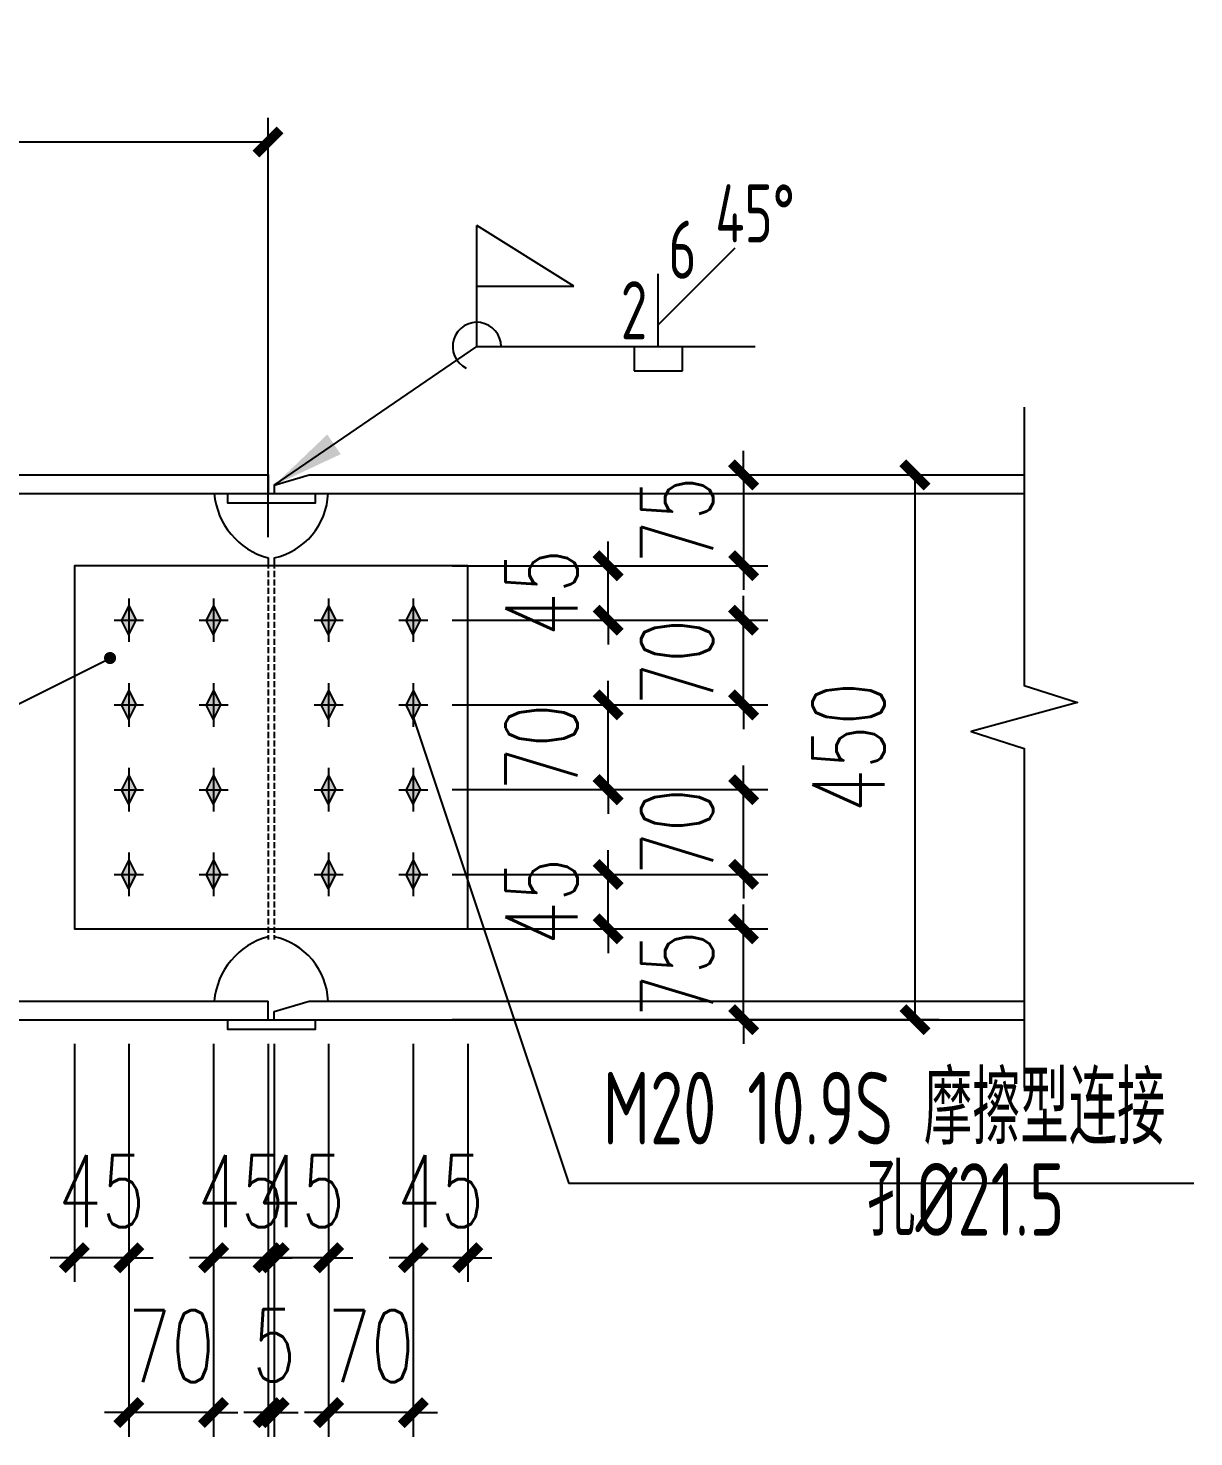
# Model space of a CAD drawing. Extents: x 177291 to 1288761, y 177638 to 322898.
# Drawn here: x 1273669 to 1278484, y 193073 to 198891 of the extents above; entities that cross this region are included whole.
import ezdxf
from ezdxf.enums import TextEntityAlignment as Align

# ---------------------------------------------------------------- set-up
doc = ezdxf.new("R2010")
doc.units = 0
doc.header["$LTSCALE"] = 1000
doc.linetypes.add('DASH', pattern=[0.35, 0.25, -0.1])
for name, color, linetype in [('AXIS', 3, 'Continuous'), ('BOLT', 251, 'Continuous'), ('GL', 150, 'Continuous'), ('GZ', 50, 'Continuous'), ('PZ', 202, 'Continuous'), ('TEXT', 7, 'Continuous'), ('WELD', 7, 'Continuous'), ('YCX', 90, 'Continuous')]:
    doc.layers.add(name, color=color, linetype=linetype)
doc.styles.add('_TCH_DIM_T3', font='SIMPLEX', dxfattribs={"width": 0.705882, "bigfont": 'GBCBIG'})
doc.styles.get("Standard").update_dxf_attribs({"font": 'gbenor.shx', "bigfont": 'gbcbig.shx'})
doc.styles.add('TSSD_Label', font='tssdeng.shx', dxfattribs={"width": 0.7, "bigfont": 'hztxt.shx'})
doc.styles.add('标准字体', font='tssdeng.shx', dxfattribs={"width": 0.7, "bigfont": 'tssdchn.shx'})
doc.dimstyles.new('TCH_100_5', dxfattribs={"dimtxt": 297.5, "dimasz": 100, "dimexe": 100, "dimexo": 100, "dimgap": 126.25, "dimtad": 1, "dimdec": 0, "dimlfac": 0.2, "dimzin": 0, "dimdsep": 46, "dimtxsty": '_TCH_DIM_T3', "dimblk": 'ARCHTICK', "dimcen": 0.09, "dimclrd": 126, "dimclre": 126, "dimclrt": 7, "dimazin": 2, "dimtfac": 1, "dimtdec": 0, "dimtix": 1, "dimtmove": 2, "dimatfit": 3, "dimfxl": 1, "dimtolj": 1, "dimtzin": 0, "dimarcsym": 0})
doc.dimstyles.new('TSSD_LEADER_STYLE_300.0', dxfattribs={"dimtxt": 0.18, "dimasz": 300, "dimexe": 0.18, "dimexo": 0.0625, "dimgap": 0.09, "dimtad": 0, "dimtih": 1, "dimtoh": 1, "dimdec": 4, "dimzin": 0, "dimdsep": 46, "dimtxsty": 'Standard', "dimcen": 0.09, "dimadec": 0, "dimazin": 0, "dimtfac": 1, "dimtdec": 4, "dimtofl": 0, "dimtmove": 0, "dimatfit": 3, "dimfxl": 1, "dimtolj": 1, "dimtzin": 0, "dimarcsym": 0})

# ---------------------------------------------------------------- blocks, each defined once
blk = doc.blocks.new('_WELD002')
at = {"color": 0, "linetype": 'ByBlock'}
for p, q in [((0.5, 1), (0, 1)), ((0.5, 0), (0.5, 1)), ((0, 0), (0.5, 0))]:
    blk.add_line(p, q, dxfattribs=at)
blk = doc.blocks.new('_WELD008')
at = {"color": 0, "linetype": 'ByBlock'}
for p, q in [((0, 0.3), (1.061, 1.361)), ((0, 0), (0, 1))]:
    blk.add_line(p, q, dxfattribs=at)
for tag, p in [('C', (1.286, 1.416)), ('B', (0.288, 0.856)), ('A', (-0.303, -0.009))]:
    blk.add_attdef(tag, text='', height=0.8, dxfattribs=at).set_placement(p, align=Align.CENTER)
blk = doc.blocks.new('_WELD001')
at = {"linetype": 'ByBlock'}
h = blk.add_hatch(color=0, dxfattribs=at)
h.paths.add_polyline_path([(0.8, 0.5), (0, 1), (0, 0.5)], flags=16)
edge = h.paths.add_edge_path()
edge.add_line((0.8, 0.5), (0, 1))
edge.add_line((0, 0.5), (0.8, 0.5))
edge.add_line((0, 0), (0, 1))
at = {"color": 0, "linetype": 'ByBlock'}
for p, q in [((0, 0), (0, 1)), ((0.8, 0.5), (0, 1)), ((0, 0.5), (0.8, 0.5))]:
    blk.add_line(p, q, dxfattribs=at)
blk = doc.blocks.new('_ArchTick')
at = {"color": 0, "linetype": 'ByBlock', "const_width": 0.4}
blk.add_lwpolyline([(-0.5, -0.5), (0.5, 0.5)], dxfattribs=at)
blk = doc.blocks.new('*D1384')
at = {"layer": 'AXIS', "color": 126, "linetype": 'ByBlock', "lineweight": -2, "transparency": 16777216}
for p, q in [((1275259.8, 194695.9), (1275259.8, 193712.5)), ((1275484.8, 194695.9), (1275484.8, 193712.5)), ((1275259.8, 193812.5), (1275159.8, 193812.5)), ((1275484.8, 193812.5), (1275259.8, 193812.5)), ((1275484.8, 193812.5), (1275584.8, 193812.5))]:
    blk.add_line(p, q, dxfattribs=at)
at = {"layer": 'Defpoints', "color": 0, "linetype": 'ByBlock', "transparency": 16777216}
for p in [(1275259.8, 194795.9), (1275484.8, 194795.9), (1275259.8, 193812.5)]:
    blk.add_point(p, dxfattribs=at)
at = {"layer": 'AXIS', "color": 126, "linetype": 'ByBlock', "lineweight": -2, "transparency": 16777216, "xscale": 100, "yscale": 100, "zscale": 100}
blk.add_blockref('_ArchTick', (1275259.8, 193812.5), dxfattribs=at)
at = {"layer": 'AXIS', "color": 126, "linetype": 'ByBlock', "lineweight": -2, "transparency": 16777216, "xscale": 100, "yscale": 100, "zscale": 100, "rotation": 180}
blk.add_blockref('_ArchTick', (1275484.8, 193812.5), dxfattribs=at)
at = {"layer": 'AXIS', "color": 7, "linetype": 'ByBlock', "transparency": 16777216, "insert": (1275372.3, 194087.5), "char_height": 297.5, "attachment_point": 5, "style": '_TCH_DIM_T3'}
blk.add_mtext('\\A1;45', dxfattribs=at)
blk = doc.blocks.new('*D1385')
at = {"layer": 'AXIS', "color": 126, "linetype": 'ByBlock', "lineweight": -2, "transparency": 16777216}
for p, q in [((1274909.8, 194695.9), (1274909.8, 193072.8)), ((1275259.8, 194695.9), (1275259.8, 193072.8)), ((1274909.8, 193172.8), (1274809.8, 193172.8)), ((1275259.8, 193172.8), (1274909.8, 193172.8)), ((1275259.8, 193172.8), (1275359.8, 193172.8))]:
    blk.add_line(p, q, dxfattribs=at)
at = {"layer": 'Defpoints', "color": 0, "linetype": 'ByBlock', "transparency": 16777216}
for p in [(1274909.8, 194795.9), (1275259.8, 194795.9), (1274909.8, 193172.8)]:
    blk.add_point(p, dxfattribs=at)
at = {"layer": 'AXIS', "color": 126, "linetype": 'ByBlock', "lineweight": -2, "transparency": 16777216, "xscale": 100, "yscale": 100, "zscale": 100}
blk.add_blockref('_ArchTick', (1274909.8, 193172.8), dxfattribs=at)
at = {"layer": 'AXIS', "color": 126, "linetype": 'ByBlock', "lineweight": -2, "transparency": 16777216, "xscale": 100, "yscale": 100, "zscale": 100, "rotation": 180}
blk.add_blockref('_ArchTick', (1275259.8, 193172.8), dxfattribs=at)
at = {"layer": 'AXIS', "color": 7, "linetype": 'ByBlock', "transparency": 16777216, "insert": (1275084.8, 193447.8), "char_height": 297.5, "attachment_point": 5, "style": '_TCH_DIM_T3'}
blk.add_mtext('\\A1;70', dxfattribs=at)
blk = doc.blocks.new('*D1386')
at = {"layer": 'AXIS', "color": 126, "linetype": 'ByBlock', "lineweight": -2, "transparency": 16777216}
for p, q in [((1274684.8, 194695.9), (1274684.8, 193712.5)), ((1274909.8, 194695.9), (1274909.8, 193712.5)), ((1274684.8, 193812.5), (1274584.8, 193812.5)), ((1274909.8, 193812.5), (1274684.8, 193812.5)), ((1274909.8, 193812.5), (1275009.8, 193812.5))]:
    blk.add_line(p, q, dxfattribs=at)
at = {"layer": 'Defpoints', "color": 0, "linetype": 'ByBlock', "transparency": 16777216}
for p in [(1274684.8, 194795.9), (1274909.8, 194795.9), (1274684.8, 193812.5)]:
    blk.add_point(p, dxfattribs=at)
at = {"layer": 'AXIS', "color": 126, "linetype": 'ByBlock', "lineweight": -2, "transparency": 16777216, "xscale": 100, "yscale": 100, "zscale": 100}
blk.add_blockref('_ArchTick', (1274684.8, 193812.5), dxfattribs=at)
at = {"layer": 'AXIS', "color": 126, "linetype": 'ByBlock', "lineweight": -2, "transparency": 16777216, "xscale": 100, "yscale": 100, "zscale": 100, "rotation": 180}
blk.add_blockref('_ArchTick', (1274909.8, 193812.5), dxfattribs=at)
at = {"layer": 'AXIS', "color": 7, "linetype": 'ByBlock', "transparency": 16777216, "insert": (1274797.3, 194087.5), "char_height": 297.5, "attachment_point": 5, "style": '_TCH_DIM_T3'}
blk.add_mtext('\\A1;45', dxfattribs=at)
blk = doc.blocks.new('*D1387')
at = {"layer": 'AXIS', "color": 126, "linetype": 'ByBlock', "lineweight": -2, "transparency": 16777216}
for p, q in [((1274659.6, 194695.9), (1274659.6, 193072.8)), ((1274684.8, 194695.9), (1274684.8, 193072.8)), ((1274659.6, 193172.8), (1274559.6, 193172.8)), ((1274684.8, 193172.8), (1274659.6, 193172.8)), ((1274684.8, 193172.8), (1274784.8, 193172.8))]:
    blk.add_line(p, q, dxfattribs=at)
at = {"layer": 'Defpoints', "color": 0, "linetype": 'ByBlock', "transparency": 16777216}
for p in [(1274659.6, 194795.9), (1274684.8, 194795.9), (1274659.6, 193172.8)]:
    blk.add_point(p, dxfattribs=at)
at = {"layer": 'AXIS', "color": 126, "linetype": 'ByBlock', "lineweight": -2, "transparency": 16777216, "xscale": 100, "yscale": 100, "zscale": 100}
blk.add_blockref('_ArchTick', (1274659.6, 193172.8), dxfattribs=at)
at = {"layer": 'AXIS', "color": 126, "linetype": 'ByBlock', "lineweight": -2, "transparency": 16777216, "xscale": 100, "yscale": 100, "zscale": 100, "rotation": 180}
blk.add_blockref('_ArchTick', (1274684.8, 193172.8), dxfattribs=at)
at = {"layer": 'AXIS', "color": 7, "linetype": 'ByBlock', "transparency": 16777216, "insert": (1274684.8, 193450.7), "char_height": 297.5, "attachment_point": 5, "style": '_TCH_DIM_T3'}
blk.add_mtext('\\A1;5', dxfattribs=at)
blk = doc.blocks.new('*D1388')
at = {"layer": 'AXIS', "color": 126, "linetype": 'ByBlock', "lineweight": -2, "transparency": 16777216}
for p, q in [((1274434.6, 194695.9), (1274434.6, 193712.5)), ((1274659.6, 194695.9), (1274659.6, 193712.5)), ((1274434.6, 193812.5), (1274334.6, 193812.5)), ((1274659.6, 193812.5), (1274434.6, 193812.5)), ((1274659.6, 193812.5), (1274759.6, 193812.5))]:
    blk.add_line(p, q, dxfattribs=at)
at = {"layer": 'Defpoints', "color": 0, "linetype": 'ByBlock', "transparency": 16777216}
for p in [(1274434.6, 194795.9), (1274659.6, 194795.9), (1274434.6, 193812.5)]:
    blk.add_point(p, dxfattribs=at)
at = {"layer": 'AXIS', "color": 126, "linetype": 'ByBlock', "lineweight": -2, "transparency": 16777216, "xscale": 100, "yscale": 100, "zscale": 100}
blk.add_blockref('_ArchTick', (1274434.6, 193812.5), dxfattribs=at)
at = {"layer": 'AXIS', "color": 126, "linetype": 'ByBlock', "lineweight": -2, "transparency": 16777216, "xscale": 100, "yscale": 100, "zscale": 100, "rotation": 180}
blk.add_blockref('_ArchTick', (1274659.6, 193812.5), dxfattribs=at)
at = {"layer": 'AXIS', "color": 7, "linetype": 'ByBlock', "transparency": 16777216, "insert": (1274547.1, 194087.5), "char_height": 297.5, "attachment_point": 5, "style": '_TCH_DIM_T3'}
blk.add_mtext('\\A1;45', dxfattribs=at)
blk = doc.blocks.new('*D1389')
at = {"layer": 'AXIS', "color": 126, "linetype": 'ByBlock', "lineweight": -2, "transparency": 16777216}
for p, q in [((1274084.6, 194695.9), (1274084.6, 193072.8)), ((1274434.6, 194695.9), (1274434.6, 193072.8)), ((1274084.6, 193172.8), (1273984.6, 193172.8)), ((1274434.6, 193172.8), (1274084.6, 193172.8)), ((1274434.6, 193172.8), (1274534.6, 193172.8))]:
    blk.add_line(p, q, dxfattribs=at)
at = {"layer": 'Defpoints', "color": 0, "linetype": 'ByBlock', "transparency": 16777216}
for p in [(1274084.6, 194795.9), (1274434.6, 194795.9), (1274084.6, 193172.8)]:
    blk.add_point(p, dxfattribs=at)
at = {"layer": 'AXIS', "color": 126, "linetype": 'ByBlock', "lineweight": -2, "transparency": 16777216, "xscale": 100, "yscale": 100, "zscale": 100}
blk.add_blockref('_ArchTick', (1274084.6, 193172.8), dxfattribs=at)
at = {"layer": 'AXIS', "color": 126, "linetype": 'ByBlock', "lineweight": -2, "transparency": 16777216, "xscale": 100, "yscale": 100, "zscale": 100, "rotation": 180}
blk.add_blockref('_ArchTick', (1274434.6, 193172.8), dxfattribs=at)
at = {"layer": 'AXIS', "color": 7, "linetype": 'ByBlock', "transparency": 16777216, "insert": (1274259.6, 193447.8), "char_height": 297.5, "attachment_point": 5, "style": '_TCH_DIM_T3'}
blk.add_mtext('\\A1;70', dxfattribs=at)
blk = doc.blocks.new('*D1390')
at = {"layer": 'AXIS', "color": 126, "linetype": 'ByBlock', "lineweight": -2, "transparency": 16777216}
for p, q in [((1273859.6, 194695.9), (1273859.6, 193712.5)), ((1274084.6, 194695.9), (1274084.6, 193712.5)), ((1273859.6, 193812.5), (1273759.6, 193812.5)), ((1274084.6, 193812.5), (1273859.6, 193812.5)), ((1274084.6, 193812.5), (1274184.6, 193812.5))]:
    blk.add_line(p, q, dxfattribs=at)
at = {"layer": 'Defpoints', "color": 0, "linetype": 'ByBlock', "transparency": 16777216}
for p in [(1273859.6, 194795.9), (1274084.6, 194795.9), (1273859.6, 193812.5)]:
    blk.add_point(p, dxfattribs=at)
at = {"layer": 'AXIS', "color": 126, "linetype": 'ByBlock', "lineweight": -2, "transparency": 16777216, "xscale": 100, "yscale": 100, "zscale": 100}
blk.add_blockref('_ArchTick', (1273859.6, 193812.5), dxfattribs=at)
at = {"layer": 'AXIS', "color": 126, "linetype": 'ByBlock', "lineweight": -2, "transparency": 16777216, "xscale": 100, "yscale": 100, "zscale": 100, "rotation": 180}
blk.add_blockref('_ArchTick', (1274084.6, 193812.5), dxfattribs=at)
at = {"layer": 'AXIS', "color": 7, "linetype": 'ByBlock', "transparency": 16777216, "insert": (1273972.1, 194087.5), "char_height": 297.5, "attachment_point": 5, "style": '_TCH_DIM_T3'}
blk.add_mtext('\\A1;45', dxfattribs=at)
blk = doc.blocks.new('*D1391')
at = {"layer": 'AXIS', "color": 126, "linetype": 'ByBlock', "lineweight": -2, "transparency": 16777216}
for p, q in [((1271659.6, 197549.3), (1271659.6, 198521)), ((1274659.6, 196788.9), (1274659.6, 198521)), ((1274659.6, 198421), (1271659.6, 198421))]:
    blk.add_line(p, q, dxfattribs=at)
at = {"layer": 'Defpoints', "color": 0, "linetype": 'ByBlock', "transparency": 16777216}
for p in [(1271659.6, 198421), (1271659.6, 197449.3), (1274659.6, 196688.9)]:
    blk.add_point(p, dxfattribs=at)
at = {"layer": 'AXIS', "color": 126, "linetype": 'ByBlock', "lineweight": -2, "transparency": 16777216, "xscale": 100, "yscale": 100, "zscale": 100, "rotation": 180}
blk.add_blockref('_ArchTick', (1271659.6, 198421), dxfattribs=at)
at = {"layer": 'AXIS', "color": 126, "linetype": 'ByBlock', "lineweight": -2, "transparency": 16777216, "xscale": 100, "yscale": 100, "zscale": 100}
blk.add_blockref('_ArchTick', (1274659.6, 198421), dxfattribs=at)
at = {"layer": 'AXIS', "color": 7, "linetype": 'ByBlock', "transparency": 16777216, "insert": (1273159.6, 198696), "char_height": 297.5, "attachment_point": 5, "style": '_TCH_DIM_T3'}
blk.add_mtext('\\A1;600', dxfattribs=at)
blk = doc.blocks.new('*D1395')
at = {"layer": 'AXIS', "color": 126, "linetype": 'ByBlock', "lineweight": -2, "transparency": 16777216}
for p, q in [((1275988.6, 197045.9), (1277432.1, 197045.9)), ((1277332.1, 197045.9), (1277332.1, 194795.9)), ((1275988.6, 194795.9), (1277432.1, 194795.9))]:
    blk.add_line(p, q, dxfattribs=at)
at = {"layer": 'Defpoints', "color": 0, "linetype": 'ByBlock', "transparency": 16777216}
for p in [(1275888.6, 197045.9), (1275888.6, 194795.9), (1277332.1, 194795.9)]:
    blk.add_point(p, dxfattribs=at)
at = {"layer": 'AXIS', "color": 126, "linetype": 'ByBlock', "lineweight": -2, "transparency": 16777216, "xscale": 100, "yscale": 100, "zscale": 100}
for p, rotation in [((1277332.1, 197045.9), 90), ((1277332.1, 194795.9), 270)]:
    blk.add_blockref('_ArchTick', p, dxfattribs=dict(at, rotation=rotation))
at = {"layer": 'AXIS', "color": 7, "linetype": 'ByBlock', "transparency": 16777216, "insert": (1277057.1, 195920.9), "char_height": 297.5, "attachment_point": 5, "rotation": 90, "style": '_TCH_DIM_T3'}
blk.add_mtext('\\A1;450', dxfattribs=at)
blk = doc.blocks.new('*D1396')
at = {"layer": 'AXIS', "color": 126, "linetype": 'ByBlock', "lineweight": -2, "transparency": 16777216}
for p, q in [((1276064.8, 195395.9), (1276064.8, 195495.9)), ((1275419.8, 195395.9), (1276164.8, 195395.9)), ((1276064.8, 195170.9), (1276064.8, 195395.9)), ((1275393, 195170.9), (1276164.8, 195170.9)), ((1276064.8, 195170.9), (1276064.8, 195070.9))]:
    blk.add_line(p, q, dxfattribs=at)
at = {"layer": 'Defpoints', "color": 0, "linetype": 'ByBlock', "transparency": 16777216}
for p in [(1275319.8, 195395.9), (1276064.8, 195395.9), (1275293, 195170.9)]:
    blk.add_point(p, dxfattribs=at)
at = {"layer": 'AXIS', "color": 126, "linetype": 'ByBlock', "lineweight": -2, "transparency": 16777216, "xscale": 100, "yscale": 100, "zscale": 100}
for p, rotation in [((1276064.8, 195395.9), 270), ((1276064.8, 195170.9), 90)]:
    blk.add_blockref('_ArchTick', p, dxfattribs=dict(at, rotation=rotation))
at = {"layer": 'AXIS', "color": 7, "linetype": 'ByBlock', "transparency": 16777216, "insert": (1275789.8, 195283.4), "char_height": 297.5, "attachment_point": 5, "rotation": 90, "style": '_TCH_DIM_T3'}
blk.add_mtext('\\A1;45', dxfattribs=at)
blk = doc.blocks.new('*D1397')
at = {"layer": 'AXIS', "color": 126, "linetype": 'ByBlock', "lineweight": -2, "transparency": 16777216}
for p, q in [((1276624.3, 195745.9), (1276624.3, 195845.9)), ((1275419.8, 195745.9), (1276724.3, 195745.9)), ((1276624.3, 195395.9), (1276624.3, 195745.9)), ((1275419.8, 195395.9), (1276724.3, 195395.9)), ((1276624.3, 195395.9), (1276624.3, 195295.9))]:
    blk.add_line(p, q, dxfattribs=at)
at = {"layer": 'Defpoints', "color": 0, "linetype": 'ByBlock', "transparency": 16777216}
for p in [(1275319.8, 195745.9), (1276624.3, 195745.9), (1275319.8, 195395.9)]:
    blk.add_point(p, dxfattribs=at)
at = {"layer": 'AXIS', "color": 126, "linetype": 'ByBlock', "lineweight": -2, "transparency": 16777216, "xscale": 100, "yscale": 100, "zscale": 100}
for p, rotation in [((1276624.3, 195745.9), 270), ((1276624.3, 195395.9), 90)]:
    blk.add_blockref('_ArchTick', p, dxfattribs=dict(at, rotation=rotation))
at = {"layer": 'AXIS', "color": 7, "linetype": 'ByBlock', "transparency": 16777216, "insert": (1276349.3, 195570.9), "char_height": 297.5, "attachment_point": 5, "rotation": 90, "style": '_TCH_DIM_T3'}
blk.add_mtext('\\A1;70', dxfattribs=at)
blk = doc.blocks.new('*D1398')
at = {"layer": 'AXIS', "color": 126, "linetype": 'ByBlock', "lineweight": -2, "transparency": 16777216}
for p, q in [((1276064.8, 196095.9), (1276064.8, 196195.9)), ((1275419.8, 196095.9), (1276164.8, 196095.9)), ((1276064.8, 195745.9), (1276064.8, 196095.9)), ((1275419.8, 195745.9), (1276164.8, 195745.9)), ((1276064.8, 195745.9), (1276064.8, 195645.9))]:
    blk.add_line(p, q, dxfattribs=at)
at = {"layer": 'Defpoints', "color": 0, "linetype": 'ByBlock', "transparency": 16777216}
for p in [(1275319.8, 196095.9), (1276064.8, 196095.9), (1275319.8, 195745.9)]:
    blk.add_point(p, dxfattribs=at)
at = {"layer": 'AXIS', "color": 126, "linetype": 'ByBlock', "lineweight": -2, "transparency": 16777216, "xscale": 100, "yscale": 100, "zscale": 100}
for p, rotation in [((1276064.8, 196095.9), 270), ((1276064.8, 195745.9), 90)]:
    blk.add_blockref('_ArchTick', p, dxfattribs=dict(at, rotation=rotation))
at = {"layer": 'AXIS', "color": 7, "linetype": 'ByBlock', "transparency": 16777216, "insert": (1275789.8, 195920.9), "char_height": 297.5, "attachment_point": 5, "rotation": 90, "style": '_TCH_DIM_T3'}
blk.add_mtext('\\A1;70', dxfattribs=at)
blk = doc.blocks.new('*D1399')
at = {"layer": 'AXIS', "color": 126, "linetype": 'ByBlock', "lineweight": -2, "transparency": 16777216}
for p, q in [((1276624.3, 196445.9), (1276624.3, 196545.9)), ((1275419.8, 196445.9), (1276724.3, 196445.9)), ((1276624.3, 196095.9), (1276624.3, 196445.9)), ((1275419.8, 196095.9), (1276724.3, 196095.9)), ((1276624.3, 196095.9), (1276624.3, 195995.9))]:
    blk.add_line(p, q, dxfattribs=at)
at = {"layer": 'Defpoints', "color": 0, "linetype": 'ByBlock', "transparency": 16777216}
for p in [(1275319.8, 196445.9), (1276624.3, 196445.9), (1275319.8, 196095.9)]:
    blk.add_point(p, dxfattribs=at)
at = {"layer": 'AXIS', "color": 126, "linetype": 'ByBlock', "lineweight": -2, "transparency": 16777216, "xscale": 100, "yscale": 100, "zscale": 100}
for p, rotation in [((1276624.3, 196445.9), 270), ((1276624.3, 196095.9), 90)]:
    blk.add_blockref('_ArchTick', p, dxfattribs=dict(at, rotation=rotation))
at = {"layer": 'AXIS', "color": 7, "linetype": 'ByBlock', "transparency": 16777216, "insert": (1276349.3, 196270.9), "char_height": 297.5, "attachment_point": 5, "rotation": 90, "style": '_TCH_DIM_T3'}
blk.add_mtext('\\A1;70', dxfattribs=at)
blk = doc.blocks.new('*D1400')
at = {"layer": 'AXIS', "color": 126, "linetype": 'ByBlock', "lineweight": -2, "transparency": 16777216}
for p, q in [((1276064.8, 196670.9), (1276064.8, 196770.9)), ((1275419.8, 196670.9), (1276164.8, 196670.9)), ((1276064.8, 196445.9), (1276064.8, 196670.9)), ((1275419.8, 196445.9), (1276164.8, 196445.9)), ((1276064.8, 196445.9), (1276064.8, 196345.9))]:
    blk.add_line(p, q, dxfattribs=at)
at = {"layer": 'Defpoints', "color": 0, "linetype": 'ByBlock', "transparency": 16777216}
for p in [(1275319.8, 196670.9), (1276064.8, 196670.9), (1275319.8, 196445.9)]:
    blk.add_point(p, dxfattribs=at)
at = {"layer": 'AXIS', "color": 126, "linetype": 'ByBlock', "lineweight": -2, "transparency": 16777216, "xscale": 100, "yscale": 100, "zscale": 100}
for p, rotation in [((1276064.8, 196670.9), 270), ((1276064.8, 196445.9), 90)]:
    blk.add_blockref('_ArchTick', p, dxfattribs=dict(at, rotation=rotation))
at = {"layer": 'AXIS', "color": 7, "linetype": 'ByBlock', "transparency": 16777216, "insert": (1275789.8, 196558.4), "char_height": 297.5, "attachment_point": 5, "rotation": 90, "style": '_TCH_DIM_T3'}
blk.add_mtext('\\A1;45', dxfattribs=at)
blk = doc.blocks.new('*D1401')
at = {"layer": 'AXIS', "color": 126, "linetype": 'ByBlock', "lineweight": -2, "transparency": 16777216}
for p, q in [((1276624.3, 197045.9), (1276624.3, 197145.9)), ((1275419.8, 197045.9), (1276724.3, 197045.9)), ((1276624.3, 197045.9), (1276624.3, 196670.9)), ((1275419.8, 196670.9), (1276724.3, 196670.9)), ((1276624.3, 196670.9), (1276624.3, 196570.9))]:
    blk.add_line(p, q, dxfattribs=at)
at = {"layer": 'Defpoints', "color": 0, "linetype": 'ByBlock', "transparency": 16777216}
for p in [(1275319.8, 197045.9), (1275319.8, 196670.9), (1276624.3, 196670.9)]:
    blk.add_point(p, dxfattribs=at)
at = {"layer": 'AXIS', "color": 126, "linetype": 'ByBlock', "lineweight": -2, "transparency": 16777216, "xscale": 100, "yscale": 100, "zscale": 100}
for p, rotation in [((1276624.3, 197045.9), 270), ((1276624.3, 196670.9), 90)]:
    blk.add_blockref('_ArchTick', p, dxfattribs=dict(at, rotation=rotation))
at = {"layer": 'AXIS', "color": 7, "linetype": 'ByBlock', "transparency": 16777216, "insert": (1276349.3, 196858.4), "char_height": 297.5, "attachment_point": 5, "rotation": 90, "style": '_TCH_DIM_T3'}
blk.add_mtext('\\A1;75', dxfattribs=at)
blk = doc.blocks.new('*D1402')
at = {"layer": 'AXIS', "color": 126, "linetype": 'ByBlock', "lineweight": -2, "transparency": 16777216}
for p, q in [((1276624.3, 195170.9), (1276624.3, 195270.9)), ((1275419.8, 195170.9), (1276724.3, 195170.9)), ((1276624.3, 194795.9), (1276624.3, 195170.9)), ((1275419.8, 194795.9), (1276724.3, 194795.9)), ((1276624.3, 194795.9), (1276624.3, 194695.9))]:
    blk.add_line(p, q, dxfattribs=at)
at = {"layer": 'Defpoints', "color": 0, "linetype": 'ByBlock', "transparency": 16777216}
for p in [(1275319.8, 195170.9), (1276624.3, 195170.9), (1275319.8, 194795.9)]:
    blk.add_point(p, dxfattribs=at)
at = {"layer": 'AXIS', "color": 126, "linetype": 'ByBlock', "lineweight": -2, "transparency": 16777216, "xscale": 100, "yscale": 100, "zscale": 100}
for p, rotation in [((1276624.3, 195170.9), 270), ((1276624.3, 194795.9), 90)]:
    blk.add_blockref('_ArchTick', p, dxfattribs=dict(at, rotation=rotation))
at = {"layer": 'AXIS', "color": 7, "linetype": 'ByBlock', "transparency": 16777216, "insert": (1276349.3, 194983.4), "char_height": 297.5, "attachment_point": 5, "rotation": 90, "style": '_TCH_DIM_T3'}
blk.add_mtext('\\A1;75', dxfattribs=at)

msp = doc.modelspace()

# ---------------------------------------------------------------- hatches: boundary and pattern name
at = {"layer": 'BOLT'}
for points in [[(1274084.64, 196505.85), (1274054.64, 196445.85), (1274084.64, 196385.85), (1274114.64, 196445.85)], [(1274434.64, 196505.85), (1274404.64, 196445.85), (1274434.64, 196385.85), (1274464.64, 196445.85)], [(1274909.81, 196505.85), (1274879.81, 196445.85), (1274909.81, 196385.85), (1274939.81, 196445.85)], [(1275259.81, 196505.85), (1275229.81, 196445.85), (1275259.81, 196385.85), (1275289.81, 196445.85)], [(1274084.64, 196155.85), (1274054.64, 196095.85), (1274084.64, 196035.85), (1274114.64, 196095.85)], [(1274434.64, 196155.85), (1274404.64, 196095.85), (1274434.64, 196035.85), (1274464.64, 196095.85)], [(1274909.81, 196155.85), (1274879.81, 196095.85), (1274909.81, 196035.85), (1274939.81, 196095.85)], [(1275259.81, 196155.85), (1275229.81, 196095.85), (1275259.81, 196035.85), (1275289.81, 196095.85)], [(1274084.64, 195805.85), (1274054.64, 195745.85), (1274084.64, 195685.85), (1274114.64, 195745.85)], [(1274434.64, 195805.85), (1274404.64, 195745.85), (1274434.64, 195685.85), (1274464.64, 195745.85)], [(1274909.81, 195805.85), (1274879.81, 195745.85), (1274909.81, 195685.85), (1274939.81, 195745.85)], [(1275259.81, 195805.85), (1275229.81, 195745.85), (1275259.81, 195685.85), (1275289.81, 195745.85)], [(1274084.64, 195455.85), (1274054.64, 195395.85), (1274084.64, 195335.85), (1274114.64, 195395.85)], [(1274434.64, 195455.85), (1274404.64, 195395.85), (1274434.64, 195335.85), (1274464.64, 195395.85)], [(1274909.81, 195455.85), (1274879.81, 195395.85), (1274909.81, 195335.85), (1274939.81, 195395.85)], [(1275259.81, 195455.85), (1275229.81, 195395.85), (1275259.81, 195335.85), (1275289.81, 195395.85)]]:
    msp.add_hatch(color=256, dxfattribs=at).paths.add_polyline_path(points)

# ---------------------------------------------------------------- linework, layer by layer
for p, q in [((1274084.64, 196505.85), (1274054.64, 196445.85)), ((1274084.64, 196535.85), (1274084.64, 196355.85)), ((1274084.64, 196505.85), (1274114.64, 196445.85)), ((1274434.64, 196505.85), (1274404.64, 196445.85)), ((1274434.64, 196535.85), (1274434.64, 196355.85)), ((1274434.64, 196505.85), (1274464.64, 196445.85)), ((1274909.81, 196505.85), (1274879.81, 196445.85)), ((1274909.81, 196535.85), (1274909.81, 196355.85)), ((1274909.81, 196505.85), (1274939.81, 196445.85)), ((1275259.81, 196505.85), (1275229.81, 196445.85)), ((1275259.81, 196535.85), (1275259.81, 196355.85)), ((1275259.81, 196505.85), (1275289.81, 196445.85)), ((1274024.64, 196445.85), (1274144.64, 196445.85)), ((1274084.64, 196385.85), (1274054.64, 196445.85)), ((1274084.64, 196385.85), (1274114.64, 196445.85)), ((1274374.64, 196445.85), (1274494.64, 196445.85)), ((1274434.64, 196385.85), (1274404.64, 196445.85)), ((1274434.64, 196385.85), (1274464.64, 196445.85)), ((1274849.81, 196445.85), (1274969.81, 196445.85)), ((1274909.81, 196385.85), (1274879.81, 196445.85)), ((1274909.81, 196385.85), (1274939.81, 196445.85)), ((1275199.81, 196445.85), (1275319.81, 196445.85)), ((1275259.81, 196385.85), (1275229.81, 196445.85)), ((1275259.81, 196385.85), (1275289.81, 196445.85)), ((1274084.64, 196155.85), (1274054.64, 196095.85)), ((1274084.64, 196185.85), (1274084.64, 196005.85)), ((1274084.64, 196155.85), (1274114.64, 196095.85)), ((1274434.64, 196155.85), (1274404.64, 196095.85)), ((1274434.64, 196185.85), (1274434.64, 196005.85)), ((1274434.64, 196155.85), (1274464.64, 196095.85)), ((1274909.81, 196155.85), (1274879.81, 196095.85)), ((1274909.81, 196185.85), (1274909.81, 196005.85)), ((1274909.81, 196155.85), (1274939.81, 196095.85)), ((1275259.81, 196155.85), (1275229.81, 196095.85)), ((1275259.81, 196185.85), (1275259.81, 196005.85)), ((1275259.81, 196155.85), (1275289.81, 196095.85)), ((1274024.64, 196095.85), (1274144.64, 196095.85)), ((1274084.64, 196035.85), (1274054.64, 196095.85)), ((1274084.64, 196035.85), (1274114.64, 196095.85)), ((1274374.64, 196095.85), (1274494.64, 196095.85)), ((1274434.64, 196035.85), (1274404.64, 196095.85)), ((1274434.64, 196035.85), (1274464.64, 196095.85)), ((1274849.81, 196095.85), (1274969.81, 196095.85)), ((1274909.81, 196035.85), (1274879.81, 196095.85)), ((1274909.81, 196035.85), (1274939.81, 196095.85)), ((1275199.81, 196095.85), (1275319.81, 196095.85)), ((1275259.81, 196035.85), (1275229.81, 196095.85)), ((1275259.81, 196035.85), (1275289.81, 196095.85)), ((1274084.64, 195805.85), (1274054.64, 195745.85)), ((1274084.64, 195835.85), (1274084.64, 195655.85)), ((1274084.64, 195805.85), (1274114.64, 195745.85)), ((1274434.64, 195805.85), (1274404.64, 195745.85)), ((1274434.64, 195835.85), (1274434.64, 195655.85)), ((1274434.64, 195805.85), (1274464.64, 195745.85)), ((1274909.81, 195805.85), (1274879.81, 195745.85)), ((1274909.81, 195835.85), (1274909.81, 195655.85)), ((1274909.81, 195805.85), (1274939.81, 195745.85)), ((1275259.81, 195805.85), (1275229.81, 195745.85)), ((1275259.81, 195835.85), (1275259.81, 195655.85)), ((1275259.81, 195805.85), (1275289.81, 195745.85)), ((1274024.64, 195745.85), (1274144.64, 195745.85)), ((1274084.64, 195685.85), (1274054.64, 195745.85)), ((1274084.64, 195685.85), (1274114.64, 195745.85)), ((1274374.64, 195745.85), (1274494.64, 195745.85)), ((1274434.64, 195685.85), (1274404.64, 195745.85)), ((1274434.64, 195685.85), (1274464.64, 195745.85)), ((1274849.81, 195745.85), (1274969.81, 195745.85)), ((1274909.81, 195685.85), (1274879.81, 195745.85)), ((1274909.81, 195685.85), (1274939.81, 195745.85)), ((1275199.81, 195745.85), (1275319.81, 195745.85)), ((1275259.81, 195685.85), (1275229.81, 195745.85)), ((1275259.81, 195685.85), (1275289.81, 195745.85)), ((1274084.64, 195455.85), (1274054.64, 195395.85)), ((1274084.64, 195485.85), (1274084.64, 195305.85)), ((1274084.64, 195455.85), (1274114.64, 195395.85)), ((1274434.64, 195455.85), (1274404.64, 195395.85)), ((1274434.64, 195485.85), (1274434.64, 195305.85)), ((1274434.64, 195455.85), (1274464.64, 195395.85)), ((1274909.81, 195455.85), (1274879.81, 195395.85)), ((1274909.81, 195485.85), (1274909.81, 195305.85)), ((1274909.81, 195455.85), (1274939.81, 195395.85)), ((1275259.81, 195455.85), (1275229.81, 195395.85)), ((1275259.81, 195485.85), (1275259.81, 195305.85)), ((1275259.81, 195455.85), (1275289.81, 195395.85)), ((1274024.64, 195395.85), (1274144.64, 195395.85)), ((1274084.64, 195335.85), (1274054.64, 195395.85)), ((1274084.64, 195335.85), (1274114.64, 195395.85)), ((1274374.64, 195395.85), (1274494.64, 195395.85)), ((1274434.64, 195335.85), (1274404.64, 195395.85)), ((1274434.64, 195335.85), (1274464.64, 195395.85)), ((1274849.81, 195395.85), (1274969.81, 195395.85)), ((1274909.81, 195335.85), (1274879.81, 195395.85)), ((1274909.81, 195335.85), (1274939.81, 195395.85)), ((1275199.81, 195395.85), (1275319.81, 195395.85)), ((1275259.81, 195335.85), (1275229.81, 195395.85)), ((1275259.81, 195335.85), (1275289.81, 195395.85))]:
    msp.add_line(p, q, dxfattribs=at)
at = {"layer": 'GL'}
for p, q in [((1274684.64, 197002.96), (1274829.04, 197045.85)), ((1274829.04, 197045.85), (1277783.91, 197045.85)), ((1274684.64, 197002.96), (1274684.64, 196969.19)), ((1274684.64, 196969.19), (1277783.91, 196969.19)), ((1274684.81, 196703.4), (1274684.81, 196684.24)), ((1274684.64, 194829.63), (1274829.04, 194872.52)), ((1274829.04, 194872.52), (1277783.91, 194872.52)), ((1274684.64, 194795.85), (1274684.64, 194829.63)), ((1274684.64, 194795.85), (1277783.91, 194795.85))]:
    msp.add_line(p, q, dxfattribs=at)
msp.add_lwpolyline([(1277783.91, 197325.85), (1277783.91, 196175.85), (1278003.91, 196105.85), (1277563.91, 195985.85), (1277783.91, 195915.85), (1277783.91, 194515.85)], dxfattribs=at)
for points in [[(1274854.45, 196969.19), (1274854.45, 196929.19), (1274492.97, 196929.19), (1274492.97, 196969.19)], [(1274854.45, 194795.85), (1274854.45, 194755.85), (1274492.97, 194755.85), (1274492.97, 194795.85)]]:
    msp.add_lwpolyline(points, close=True, dxfattribs=at)
for centre, start, end in [((1274625.65, 196979.56), 282.056439, 357.894179), ((1274625.65, 194862.14), 2.105821, 77.943561)]:
    msp.add_arc(centre, 282.39, start, end, dxfattribs=at)
at = {"layer": 'GZ'}
for p, q in [((1272334.64, 197045.85), (1274659.64, 197045.85)), ((1274659.64, 197045.85), (1274659.64, 196969.19)), ((1272334.64, 196969.19), (1274659.64, 196969.19)), ((1274659.64, 196703.4), (1274659.64, 196684.24)), ((1272309.64, 194872.52), (1274659.64, 194872.52)), ((1274659.64, 194795.85), (1274659.64, 194872.52)), ((1272309.64, 194795.85), (1274659.64, 194795.85))]:
    msp.add_line(p, q, dxfattribs=at)
at = {"layer": 'GZ', "linetype": 'DASH', "ltscale": 0.1}
msp.add_line((1274659.64, 196684.24), (1274659.64, 195126.44), dxfattribs=at)
at = {"layer": 'GZ', "color": 5, "linetype": 'DASH', "ltscale": 0.1}
msp.add_line((1274684.81, 196684.24), (1274684.81, 195126.44), dxfattribs=at)
at = {"layer": 'GZ'}
for centre, start, end in [((1274738.75, 196995.1), 184.918676, 254.825979), ((1274738.75, 194846.61), 105.174021, 175.081324)]:
    msp.add_arc(centre, 302.24, start, end, dxfattribs=at)
at = {"layer": 'PZ'}
msp.add_lwpolyline([(1275484.81, 196670.85), (1273859.64, 196670.85), (1273859.64, 195170.85), (1275484.81, 195170.85)], close=True, dxfattribs=at)
at = {"layer": 'WELD'}
msp.add_line((1275522.7, 197576.23), (1276671.81, 197576.23), dxfattribs=at)
msp.add_arc((1275522.7, 197576.23), 100, 0, 243.380567, dxfattribs=at)
at = {"layer": 'YCX'}
for p, q in [((1273488.78, 196030.39), (1274007.01, 196289.62)), ((1275259.81, 196045.85), (1275902.48, 194118.89)), ((1278484.4, 194118.89), (1275902.48, 194118.89))]:
    msp.add_line(p, q, dxfattribs=at)
at = {"layer": 'YCX', "const_width": 25}
msp.add_lwpolyline([(1274019.51, 196289.62, -1), (1273994.51, 196289.62, -1)], format="xyb", close=True, dxfattribs=at)

# ---------------------------------------------------------------- block references
at = {"layer": 'WELD'}
ref = msp.add_blockref('_WELD008', (1276271.81, 197576.23), dxfattribs=dict(at, xscale=300.0000001500005, yscale=300.0000001500005, zscale=300.0000001500005))
ref.add_attrib('6', '6', dxfattribs={"height": 240, "style": 'TSSD_Label', "width": 0.7}).set_placement((1276371.81, 197976.23), align=Align.MIDDLE_CENTER)
ref.add_attrib('2', '2', dxfattribs={"height": 240, "style": 'TSSD_Label', "width": 0.7}).set_placement((1276171.81, 197726.23), align=Align.MIDDLE_CENTER)
ref.add_attrib('45%%d', '45%%d', dxfattribs={"height": 240, "style": 'TSSD_Label', "width": 0.7}).set_placement((1276671.81, 198126.23), align=Align.MIDDLE_CENTER)
at = {"layer": 'WELD', "xscale": 500.0000002500008, "yscale": 500.0000002500008, "zscale": 500.0000002500008}
msp.add_blockref('_WELD001', (1275522.7, 197576.23), dxfattribs=at)
at = {"layer": 'WELD', "xscale": 200.0000001000003, "yscale": 200.0000001000003, "zscale": 200.0000001000003, "rotation": 270}
msp.add_blockref('_WELD002', (1276171.81, 197576.23), dxfattribs=at)

# ---------------------------------------------------------------- texts
at = {"layer": 'TEXT', "style": '标准字体', "width": 0.7}
for s, p in [('M20 10.9S 摩擦型连接', (1277204.54, 194190.54)), ('孔%%c21.5', (1277542.35, 193813.05))]:
    msp.add_text(s, height=300, dxfattribs=at).set_placement(p, align=Align.BOTTOM_CENTER)

# ---------------------------------------------------------------- dimensions: what is measured, and where the dimension line sits
at = {"layer": 'AXIS', "linetype": 'ByBlock'}
for base, p1, p2, angle, picture, middle in [((1271659.64, 198421.02), (1274659.64, 196688.91), (1271659.64, 197449.25), 180, '*D1391', (1273159.64, 198696.02)), ((1276624.33, 196670.85), (1275319.81, 197045.85), (1275319.81, 196670.85), 270, '*D1401', (1276349.33, 196858.35)), ((1277332.08, 194795.85), (1275888.64, 197045.85), (1275888.64, 194795.85), 90, '*D1395', (1277057.08, 195920.85)), ((1276064.78, 196670.85), (1275319.81, 196445.85), (1275319.81, 196670.85), 90, '*D1400', (1275789.78, 196558.35)), ((1276624.33, 196445.85), (1275319.81, 196095.85), (1275319.81, 196445.85), 90, '*D1399', (1276349.33, 196270.85)), ((1276064.78, 196095.85), (1275319.81, 195745.85), (1275319.81, 196095.85), 90, '*D1398', (1275789.78, 195920.85)), ((1276624.33, 195745.85), (1275319.81, 195395.85), (1275319.81, 195745.85), 90, '*D1397', (1276349.33, 195570.85)), ((1276064.78, 195395.85), (1275293.04, 195170.85), (1275319.81, 195395.85), 90, '*D1396', (1275789.78, 195283.35)), ((1276624.33, 195170.85), (1275319.81, 194795.85), (1275319.81, 195170.85), 90, '*D1402', (1276349.33, 194983.35)), ((1273859.64, 193812.48), (1274084.64, 194795.85), (1273859.64, 194795.85), 180, '*D1390', (1273972.14, 194087.48)), ((1274084.64, 193172.76), (1274434.64, 194795.85), (1274084.64, 194795.85), 180, '*D1389', (1274259.64, 193447.76)), ((1274434.64, 193812.48), (1274659.64, 194795.85), (1274434.64, 194795.85), 180, '*D1388', (1274547.14, 194087.48)), ((1274684.81, 193812.48), (1274909.81, 194795.85), (1274684.81, 194795.85), 180, '*D1386', (1274797.31, 194087.48)), ((1274909.81, 193172.76), (1275259.81, 194795.85), (1274909.81, 194795.85), 180, '*D1385', (1275084.81, 193447.76)), ((1275259.81, 193812.48), (1275484.81, 194795.85), (1275259.81, 194795.85), 180, '*D1384', (1275372.31, 194087.48))]:
    dim = msp.add_linear_dim(base=base, p1=p1, p2=p2, angle=angle, dimstyle='TCH_100_5', dxfattribs=at)
    dim.commit()
    dim.dimension.update_dxf_attribs({"geometry": picture, "text_midpoint": middle})
dim = msp.add_linear_dim(base=(1274659.64, 193172.76), p1=(1274684.81, 194795.85), p2=(1274659.64, 194795.85), angle=180, dimstyle='TCH_100_5', dxfattribs=at)
dim.commit()
dim.dimension.update_dxf_attribs({"geometry": '*D1387', "text_midpoint": (1274684.81, 193450.72), "dimtype": 160})

# ---------------------------------------------------------------- leaders
at = {"layer": 'WELD'}
msp.add_leader([(1274684.64, 197002.96), (1275522.7, 197576.23)], dimstyle='TSSD_LEADER_STYLE_300.0', dxfattribs=at)

doc.saveas('drawing.dxf')
